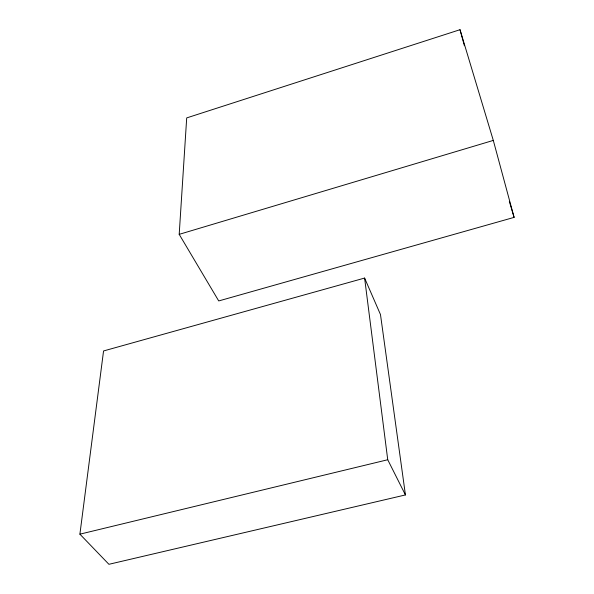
<?xml version="1.0" encoding="UTF-8"?>
<svg xmlns="http://www.w3.org/2000/svg" width="594" height="594" viewBox="0 0 594 594"><rect width="100%" height="100%" fill="white"/><g stroke="black" fill="none" stroke-linecap="round" stroke-linejoin="round"><path stroke-width="0.89" d="M179.195 234.348L186.702 117.909L460.016 29.7L493.302 140.414L514.1 217.382L218.726 300.943L179.195 234.348L493.302 140.414M79.9 534.169L103.556 350.957L364.605 278.066L380.479 314.545L405.435 494.936L108.917 564.3L79.9 534.169L387.734 459.741L405.435 494.936M509.333 201.388L514.1 217.382M460.016 29.7L464.397 45.745M364.605 278.066L387.734 459.741"/></g></svg>
